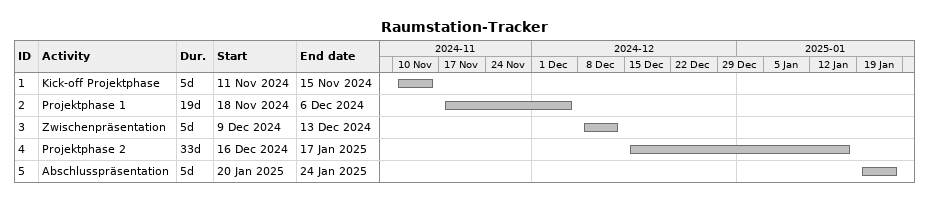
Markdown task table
Raumstation-Tracker

| ID | Task | Duration | Start | Finish |
|---|---|---|---|---|
| 1 | Kick-off Projektphase | 5d | 2024-11-11 | 2024-11-15 |
| 2 | Projektphase 1 | 19d | 2024-11-18 | 2024-12-06 |
| 3 | Zwischenpräsentation | 5d | 2024-12-09 | 2024-12-13 |
| 4 | Projektphase 2 | 33d | 2024-12-16 | 2025-01-17 |
| 5 | Abschlusspräsentation | 5d | 2025-01-20 | 2025-01-24 |
